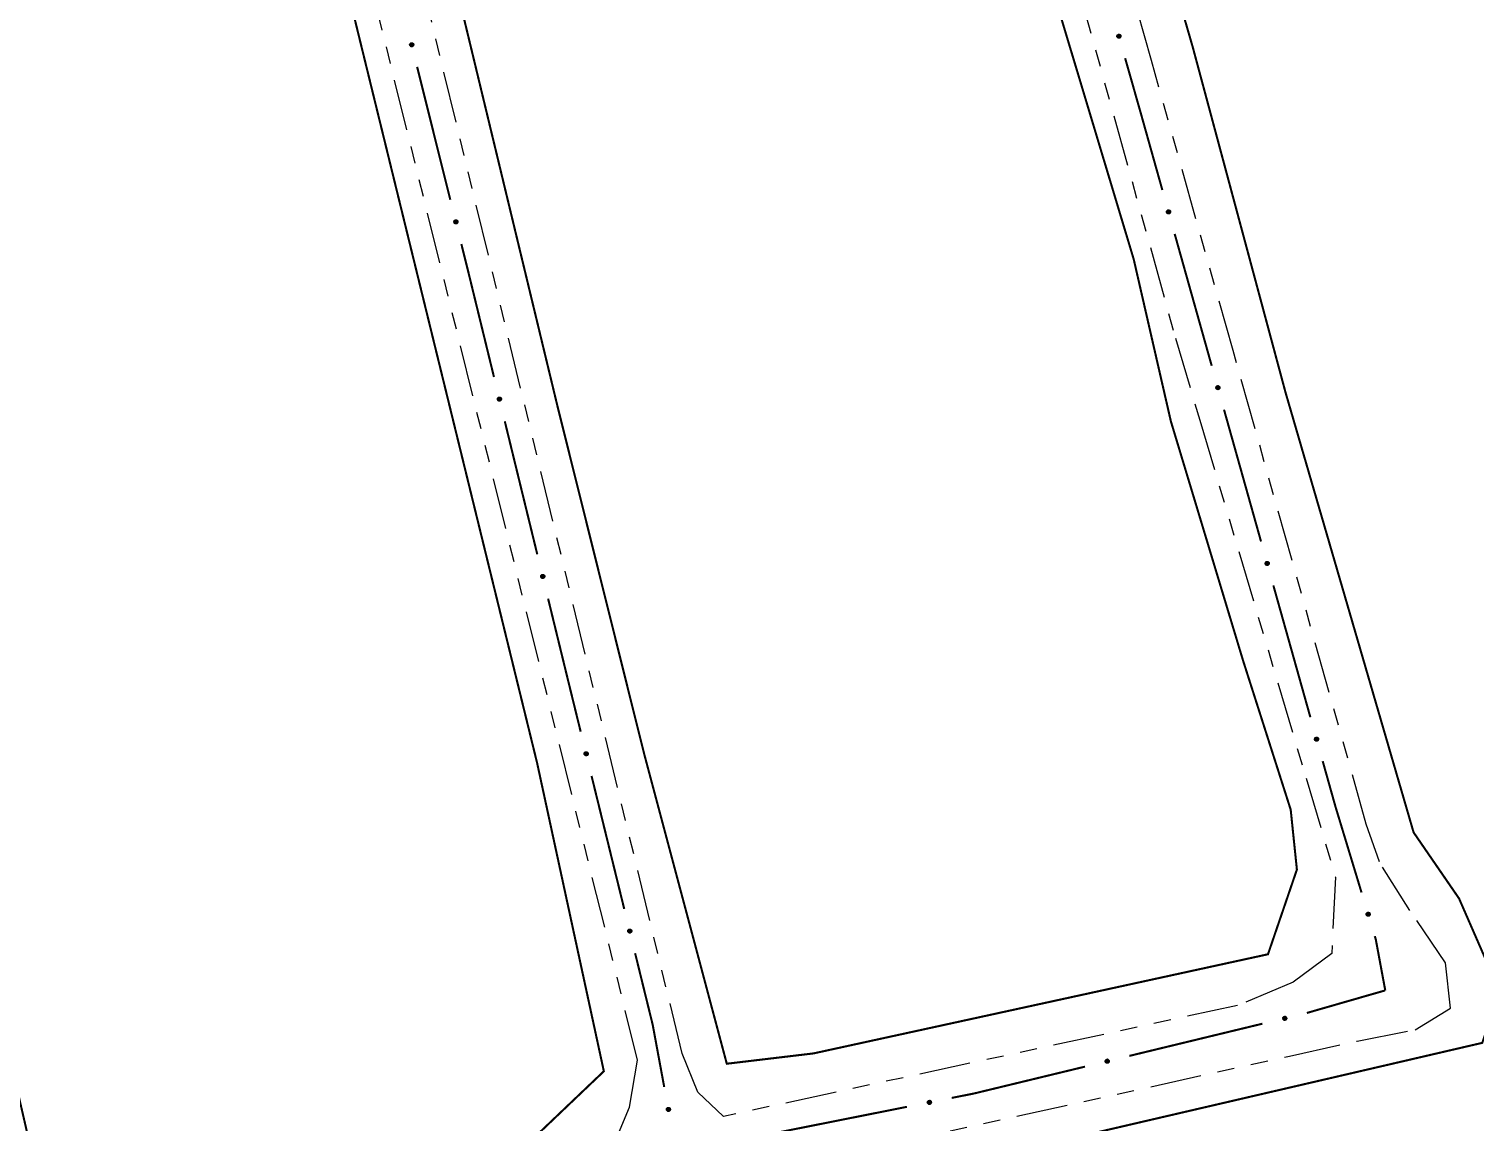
# Model space of a CAD drawing. Extents: x 212200 to 214553, y 4880545 to 4882659.
# Drawn here: x 213280.1 to 213406.8, y 4881572.4 to 4881668.2 of the extents above; entities that cross this region are included whole.
import ezdxf

# ---------------------------------------------------------------- set-up
doc = ezdxf.new("R2010")
doc.units = 0
doc.header["$LTSCALE"] = 1.5
doc.header["$MEASUREMENT"] = 0
doc.linetypes.add('TRACO_12', pattern=[2.5, 2, -0.5])
doc.linetypes.add('TRACO_25', pattern=[8, 3, -1, 1, -1, 1, -1])
for name, color, linetype in [('RU-QUADRA', 210, 'CONTINUOUS'), ('SV-EIXO-RUA-N-PAV', 6, 'CONTINUOUS'), ('SV-RUA-NAO-PAV', 7, 'CONTINUOUS')]:
    doc.layers.add(name, color=color, linetype=linetype)

msp = doc.modelspace()

# ---------------------------------------------------------------- linework, layer by layer
at = {"layer": 'RU-QUADRA', "linetype": 'TRACO_12', "const_width": 0.18, "flags": 128}
for points in [[(213344.778858, 4881366.276218), (213378.799979, 4881374.044821), (213396.852874, 4881374.817639), (213478.953712, 4881379.8545), (213474.924223, 4881403.024061), (213469.887362, 4881436.771031), (213458.302581, 4881503.257599), (213447.725172, 4881582.840006), (213445.041887, 4881600.656325), (213445.947015, 4881606.268115), (213445.584964, 4881615.500416), (213443.050607, 4881628.172201), (213439.430097, 4881641.206037), (213436.352663, 4881654.511412), (213432.913179, 4881676.415497), (213424.04, 4881720.13), (213420.06, 4881746.92), (213416.62, 4881769.64), (213413.91, 4881786.3), (213411.55, 4881800.33), (213411.19, 4881811.19), (213409.741914, 4881822.774616), (213409.02, 4881829.83), (213406.81, 4881839.02), (213400.09, 4881878.83), (213395.74, 4881904.23), (213392.64, 4881917.97), (213389.95, 4881935.66), (213384.95, 4881968.42), (213379.07, 4882006.96), (213374.51, 4882036.01), (213370.41, 4882056.76), (213364.068246, 4882088.857105), (213326.173552, 4882079.914974), (213344.45, 4881998.51), (213356.54, 4881944.19), (213367.46, 4881897.23), (213373.36, 4881871.74), (213382.04, 4881834.04), (213383.15, 4881828.27), (213375.44, 4881824.4), (213367.96, 4881822.45), (213351.54, 4881818.46), (213345.05, 4881817.69), (213342.628249, 4881816.344882), (213341.223762, 4881814.35693), (213342.83, 4881805.84), (213357.5, 4881752.05), (213364.62, 4881726.72), (213382.045012, 4881666.64012), (213390.19116, 4881636.318349), (213401.414741, 4881597.759917), (213405.397302, 4881591.967101), (213408.941341, 4881583.847378), (213407.430283, 4881579.314203), (213301.152511, 4881554.633584), (213317.361297, 4881478.650507), (213322.418793, 4881457.280693)], [(213341.223762, 4881577.485061), (213348.826833, 4881578.390188), (213388.652443, 4881587.079412), (213391.1868, 4881594.501458), (213390.643724, 4881599.751197), (213386.480137, 4881612.785033), (213380.144245, 4881633.783992), (213376.885786, 4881647.994494), (213367.472459, 4881679.311905), (213353.714521, 4881729.45597), (213339.594532, 4881779.962085), (213331.62941, 4881808.11155), (213328.189926, 4881811.913086), (213322.035058, 4881813.36129), (213315.156089, 4881811.73206), (213304.294559, 4881808.654627), (213296.155072, 4881806.317949), (213283.836316, 4881801.328206), (213290.009848, 4881777.319057), (213314.069936, 4881686.190875), (213326.37967, 4881635.141683), (213333.982742, 4881604.638886)], [(213232.463787, 4881790.360215), (213230.791194, 4881785.063672), (213232.823333, 4881768.749712), (213244.509946, 4881723.761306), (213269.818353, 4881615.295533), (213280.272056, 4881569.85677), (213284.732302, 4881559.821215), (213289.75008, 4881561.215042), (213294.767857, 4881564.281462), (213310.378721, 4881567.905412), (213324.595757, 4881571.250597), (213330.449831, 4881576.825906), (213324.595757, 4881603.866151), (213308.706128, 4881668.679111), (213277.623784, 4881796.493054), (213269.260822, 4881798.165647), (213254.486255, 4881795.099227), (213245.286996, 4881792.869104), (213239.154157, 4881791.754042)]]:
    msp.add_lwpolyline(points, close=True, dxfattribs=at)
at = {"layer": 'SV-EIXO-RUA-N-PAV'}
for points in [[(213313.675507, 4881666.961592), (213313.717787, 4881666.937007), (213313.749098, 4881666.907232), (213313.768065, 4881666.874882), (213313.777371, 4881666.841925), (213313.783094, 4881666.807135), (213313.781126, 4881666.770787), (213313.770006, 4881666.730929), (213313.745641, 4881666.688343), (213313.713032, 4881666.658273), (213313.68231, 4881666.637981), (213313.648503, 4881666.626298), (213313.614614, 4881666.621305), (213313.576925, 4881666.624598), (213313.536643, 4881666.636262), (213313.494414, 4881666.661797), (213313.463918, 4881666.691198), (213313.446394, 4881666.722971), (213313.434864, 4881666.757033), (213313.429447, 4881666.79262), (213313.431584, 4881666.828289), (213313.443401, 4881666.868826), (213313.469157, 4881666.910172), (213313.498134, 4881666.940923), (213313.529652, 4881666.958888), (213313.563442, 4881666.969484), (213313.598265, 4881666.975649), (213313.634886, 4881666.975192), (213313.675507, 4881666.961592)], [(213375.65342, 4881667.707933), (213375.696482, 4881667.684745), (213375.728751, 4881667.656011), (213375.748766, 4881667.624299), (213375.759146, 4881667.591664), (213375.766005, 4881667.55708), (213375.765228, 4881667.520687), (213375.755418, 4881667.480486), (213375.732461, 4881667.437126), (213375.700853, 4881667.406004), (213375.670812, 4881667.384718), (213375.637406, 4881667.371935), (213375.603698, 4881667.365834), (213375.565922, 4881667.367892), (213375.525279, 4881667.378231), (213375.482237, 4881667.402371), (213375.450795, 4881667.430758), (213375.43224, 4881667.46194), (213375.419602, 4881667.495606), (213375.413022, 4881667.530997), (213375.413991, 4881667.566717), (213375.424475, 4881667.607619), (213375.448864, 4881667.649786), (213375.476819, 4881667.681468), (213375.507732, 4881667.700456), (213375.541157, 4881667.712153), (213375.57576, 4881667.719454), (213375.612375, 4881667.720195), (213375.65342, 4881667.707933)], [(213317.54935, 4881651.437632), (213317.59163, 4881651.413047), (213317.622941, 4881651.383272), (213317.641907, 4881651.350922), (213317.651214, 4881651.317964), (213317.656937, 4881651.283175), (213317.654969, 4881651.246827), (213317.643848, 4881651.206969), (213317.619484, 4881651.164383), (213317.586874, 4881651.134313), (213317.556153, 4881651.114021), (213317.522346, 4881651.102338), (213317.488457, 4881651.097344), (213317.450768, 4881651.100637), (213317.410486, 4881651.112301), (213317.368257, 4881651.137837), (213317.337761, 4881651.167238), (213317.320237, 4881651.199011), (213317.308707, 4881651.233073), (213317.30329, 4881651.26866), (213317.305427, 4881651.304328), (213317.317244, 4881651.344866), (213317.343, 4881651.386212), (213317.371977, 4881651.416962), (213317.403495, 4881651.434928), (213317.437285, 4881651.445524), (213317.472108, 4881651.451689), (213317.508728, 4881651.451232), (213317.54935, 4881651.437632)], [(213380.002356, 4881652.309925), (213380.045335, 4881652.286582), (213380.077499, 4881652.257731), (213380.0974, 4881652.225947), (213380.107662, 4881652.193275), (213380.114396, 4881652.158667), (213380.113488, 4881652.122277), (213380.103533, 4881652.082112), (213380.080419, 4881652.038834), (213380.048699, 4881652.007827), (213380.018582, 4881651.986649), (213379.985129, 4881651.973987), (213379.9514, 4881651.968008), (213379.913631, 4881651.970202), (213379.873026, 4881651.980688), (213379.830071, 4881652.004983), (213379.798732, 4881652.033484), (213379.78029, 4881652.064732), (213379.767773, 4881652.098444), (213379.761322, 4881652.133858), (213379.76242, 4881652.169574), (213379.773051, 4881652.210438), (213379.797592, 4881652.252517), (213379.825661, 4881652.284098), (213379.856642, 4881652.302974), (213379.890109, 4881652.31455), (213379.924738, 4881652.321726), (213379.961356, 4881652.322336), (213380.002356, 4881652.309925)], [(213384.326672, 4881636.905371), (213384.369651, 4881636.882028), (213384.401815, 4881636.853177), (213384.421716, 4881636.821393), (213384.431978, 4881636.788721), (213384.438712, 4881636.754113), (213384.437804, 4881636.717723), (213384.427849, 4881636.677557), (213384.404735, 4881636.63428), (213384.373015, 4881636.603273), (213384.342898, 4881636.582095), (213384.309445, 4881636.569433), (213384.275716, 4881636.563454), (213384.237947, 4881636.565648), (213384.197342, 4881636.576134), (213384.154387, 4881636.600429), (213384.123048, 4881636.628929), (213384.104606, 4881636.660178), (213384.092089, 4881636.69389), (213384.085638, 4881636.729304), (213384.086736, 4881636.76502), (213384.097367, 4881636.805884), (213384.121908, 4881636.847963), (213384.149977, 4881636.879544), (213384.180958, 4881636.89842), (213384.214425, 4881636.909996), (213384.249054, 4881636.917172), (213384.285672, 4881636.917781), (213384.326672, 4881636.905371)], [(213321.366836, 4881635.899187), (213321.408992, 4881635.87439), (213321.440152, 4881635.844457), (213321.458955, 4881635.812011), (213321.468095, 4881635.779007), (213321.473643, 4881635.744189), (213321.471491, 4881635.707852), (213321.46017, 4881635.66805), (213321.435591, 4881635.625588), (213321.40283, 4881635.595683), (213321.372007, 4881635.575546), (213321.338141, 4881635.564034), (213321.304227, 4881635.559211), (213321.266555, 4881635.562695), (213321.226332, 4881635.574562), (213321.184233, 4881635.60031), (213321.153885, 4881635.629865), (213321.136522, 4881635.661725), (213321.125164, 4881635.695845), (213321.119926, 4881635.731459), (213321.122244, 4881635.767116), (213321.134265, 4881635.807593), (213321.160229, 4881635.848809), (213321.189361, 4881635.879413), (213321.220969, 4881635.897219), (213321.254812, 4881635.907645), (213321.289666, 4881635.913634), (213321.326284, 4881635.912992), (213321.366836, 4881635.899187)], [(213388.650988, 4881621.500816), (213388.693967, 4881621.477473), (213388.726131, 4881621.448623), (213388.746032, 4881621.416839), (213388.756294, 4881621.384166), (213388.763028, 4881621.349558), (213388.76212, 4881621.313169), (213388.752165, 4881621.273003), (213388.729051, 4881621.229726), (213388.697331, 4881621.198719), (213388.667214, 4881621.177541), (213388.633761, 4881621.164878), (213388.600032, 4881621.1589), (213388.562263, 4881621.161094), (213388.521658, 4881621.17158), (213388.478703, 4881621.195874), (213388.447364, 4881621.224375), (213388.428922, 4881621.255624), (213388.416405, 4881621.289335), (213388.409954, 4881621.32475), (213388.411052, 4881621.360466), (213388.421683, 4881621.40133), (213388.446224, 4881621.443408), (213388.474293, 4881621.47499), (213388.505274, 4881621.493866), (213388.538741, 4881621.505442), (213388.57337, 4881621.512618), (213388.609988, 4881621.513227), (213388.650988, 4881621.500816)], [(213325.162295, 4881620.355877), (213325.204451, 4881620.331079), (213325.235611, 4881620.301147), (213325.254414, 4881620.268701), (213325.263554, 4881620.235697), (213325.269102, 4881620.200879), (213325.26695, 4881620.164542), (213325.255629, 4881620.12474), (213325.23105, 4881620.082278), (213325.198289, 4881620.052373), (213325.167466, 4881620.032236), (213325.1336, 4881620.020724), (213325.099686, 4881620.015901), (213325.062015, 4881620.019384), (213325.021791, 4881620.031252), (213324.979692, 4881620.057), (213324.949345, 4881620.086555), (213324.931981, 4881620.118415), (213324.920624, 4881620.152535), (213324.915386, 4881620.188149), (213324.917703, 4881620.223806), (213324.929725, 4881620.264283), (213324.955689, 4881620.305499), (213324.984821, 4881620.336103), (213325.016429, 4881620.353909), (213325.050272, 4881620.364335), (213325.085126, 4881620.370324), (213325.121743, 4881620.369682), (213325.162295, 4881620.355877)], [(213392.975304, 4881606.096262), (213393.018283, 4881606.072919), (213393.050447, 4881606.044069), (213393.070348, 4881606.012284), (213393.08061, 4881605.979612), (213393.087344, 4881605.945004), (213393.086436, 4881605.908614), (213393.076481, 4881605.868449), (213393.053367, 4881605.825171), (213393.021647, 4881605.794165), (213392.99153, 4881605.772987), (213392.958077, 4881605.760324), (213392.924348, 4881605.754346), (213392.886579, 4881605.75654), (213392.845974, 4881605.767025), (213392.803019, 4881605.79132), (213392.77168, 4881605.819821), (213392.753238, 4881605.85107), (213392.740721, 4881605.884781), (213392.73427, 4881605.920195), (213392.735368, 4881605.955911), (213392.745999, 4881605.996775), (213392.77054, 4881606.038854), (213392.798609, 4881606.070436), (213392.82959, 4881606.089311), (213392.863057, 4881606.100887), (213392.897686, 4881606.108064), (213392.934304, 4881606.108673), (213392.975304, 4881606.096262)], [(213328.967282, 4881604.815066), (213329.009474, 4881604.79033), (213329.040677, 4881604.760443), (213329.059528, 4881604.728025), (213329.068716, 4881604.695034), (213329.074315, 4881604.660225), (213329.072216, 4881604.623884), (213329.060953, 4881604.584066), (213329.036436, 4881604.541567), (213329.003719, 4881604.511615), (213328.972925, 4881604.491433), (213328.939076, 4881604.479872), (213328.905169, 4881604.474999), (213328.867493, 4881604.478428), (213328.827252, 4881604.490236), (213328.785115, 4881604.515923), (213328.754725, 4881604.545433), (213328.737315, 4881604.577268), (213328.725907, 4881604.611371), (213328.720617, 4881604.646978), (213328.722883, 4881604.682639), (213328.734845, 4881604.723133), (213328.760749, 4881604.764386), (213328.789836, 4881604.795033), (213328.821418, 4881604.812885), (213328.855246, 4881604.82336), (213328.890091, 4881604.8294), (213328.92671, 4881604.828812), (213328.967282, 4881604.815066)], [(213397.495324, 4881590.75129), (213397.538785, 4881590.728857), (213397.571549, 4881590.70069), (213397.592115, 4881590.669332), (213397.603063, 4881590.636883), (213397.610524, 4881590.602424), (213397.610382, 4881590.566023), (213397.601275, 4881590.525657), (213397.579078, 4881590.481903), (213397.548017, 4881590.450235), (213397.518353, 4881590.428427), (213397.485174, 4881590.415063), (213397.451578, 4881590.408376), (213397.413772, 4881590.409774), (213397.372955, 4881590.419403), (213397.329498, 4881590.442788), (213397.297566, 4881590.470622), (213397.27847, 4881590.501476), (213397.265246, 4881590.534916), (213397.25805, 4881590.570187), (213397.258396, 4881590.605918), (213397.268164, 4881590.646997), (213397.291814, 4881590.689583), (213397.319212, 4881590.721748), (213397.349789, 4881590.741272), (213397.383004, 4881590.75355), (213397.417475, 4881590.761454), (213397.454072, 4881590.762834), (213397.495324, 4881590.75129)], [(213332.785432, 4881589.277315), (213332.827624, 4881589.252579), (213332.858828, 4881589.222691), (213332.877679, 4881589.190273), (213332.886867, 4881589.157283), (213332.892465, 4881589.122473), (213332.890367, 4881589.086132), (213332.879103, 4881589.046314), (213332.854587, 4881589.003816), (213332.821869, 4881588.973863), (213332.791076, 4881588.953681), (213332.757227, 4881588.94212), (213332.72332, 4881588.937248), (213332.685643, 4881588.940676), (213332.645403, 4881588.952484), (213332.603266, 4881588.978171), (213332.572875, 4881589.007682), (213332.555465, 4881589.039517), (213332.544058, 4881589.07362), (213332.538768, 4881589.109226), (213332.541034, 4881589.144887), (213332.552996, 4881589.185381), (213332.5789, 4881589.226635), (213332.607987, 4881589.257281), (213332.639569, 4881589.275134), (213332.673396, 4881589.285609), (213332.708242, 4881589.291649), (213332.74486, 4881589.29106), (213332.785432, 4881589.277315)], [(213390.276443, 4881581.390852), (213390.251558, 4881581.348748), (213390.221561, 4881581.31765), (213390.189076, 4881581.298914), (213390.156054, 4881581.289842), (213390.121224, 4881581.284367), (213390.084891, 4881581.286593), (213390.045113, 4881581.297997), (213390.002702, 4881581.322664), (213389.972865, 4881581.355487), (213389.952792, 4881581.386352), (213389.94135, 4881581.420241), (213389.936598, 4881581.454165), (213389.940159, 4881581.491829), (213389.952109, 4881581.532028), (213389.977945, 4881581.574074), (213390.007562, 4881581.60436), (213390.039458, 4881581.621657), (213390.073602, 4881581.632945), (213390.109226, 4881581.638108), (213390.144879, 4881581.635717), (213390.185331, 4881581.623612), (213390.226493, 4881581.597563), (213390.257036, 4881581.568367), (213390.274777, 4881581.536722), (213390.285133, 4881581.502858), (213390.291049, 4881581.467992), (213390.290332, 4881581.431375), (213390.276443, 4881581.390852)], [(213374.725307, 4881577.627588), (213374.700422, 4881577.585483), (213374.670425, 4881577.554385), (213374.63794, 4881577.535649), (213374.604917, 4881577.526578), (213374.570088, 4881577.521102), (213374.533755, 4881577.523329), (213374.493977, 4881577.534733), (213374.451565, 4881577.559399), (213374.421728, 4881577.592222), (213374.401656, 4881577.623087), (213374.390214, 4881577.656977), (213374.385461, 4881577.690901), (213374.389022, 4881577.728565), (213374.400973, 4881577.768763), (213374.426808, 4881577.81081), (213374.456426, 4881577.841095), (213374.488322, 4881577.858393), (213374.522465, 4881577.86968), (213374.55809, 4881577.874844), (213374.593743, 4881577.872453), (213374.634195, 4881577.860347), (213374.675356, 4881577.834298), (213374.7059, 4881577.805103), (213374.723641, 4881577.773458), (213374.733996, 4881577.739594), (213374.739913, 4881577.704727), (213374.739195, 4881577.668111), (213374.725307, 4881577.627588)], [(213359.135701, 4881574.017878), (213359.109103, 4881573.976834), (213359.077851, 4881573.946997), (213359.044623, 4881573.929614), (213359.011255, 4881573.92191), (213358.97623, 4881573.917873), (213358.940019, 4881573.921593), (213358.900744, 4881573.934625), (213358.859384, 4881573.961017), (213358.830924, 4881573.995041), (213358.812139, 4881574.026705), (213358.802101, 4881574.061037), (213358.79875, 4881574.095128), (213358.803858, 4881574.132614), (213358.817454, 4881574.172286), (213358.844998, 4881574.213233), (213358.875837, 4881574.242274), (213358.908419, 4881574.258244), (213358.942998, 4881574.268116), (213358.978805, 4881574.271809), (213359.014329, 4881574.267951), (213359.054248, 4881574.254191), (213359.094303, 4881574.226469), (213359.123618, 4881574.196042), (213359.140041, 4881574.163693), (213359.148994, 4881574.129431), (213359.15347, 4881574.09435), (213359.151246, 4881574.057795), (213359.135701, 4881574.017878)], [(213336.186434, 4881573.64325), (213336.227125, 4881573.616116), (213336.256548, 4881573.584475), (213336.273493, 4881573.551021), (213336.280758, 4881573.517554), (213336.284335, 4881573.482479), (213336.280139, 4881573.44632), (213336.266592, 4881573.40722), (213336.239659, 4881573.36621), (213336.205265, 4881573.338199), (213336.173356, 4881573.319832), (213336.138895, 4881573.310247), (213336.104763, 4881573.307343), (213336.067348, 4881573.312944), (213336.027858, 4881573.327059), (213335.987276, 4881573.355139), (213335.958643, 4881573.386357), (213335.943103, 4881573.419145), (213335.933686, 4881573.453851), (213335.930463, 4881573.489704), (213335.934787, 4881573.525174), (213335.94907, 4881573.564909), (213335.977316, 4881573.604596), (213336.008126, 4881573.633509), (213336.040688, 4881573.649506), (213336.075065, 4881573.658008), (213336.110201, 4881573.662023), (213336.146724, 4881573.659318), (213336.186434, 4881573.64325)]]:
    msp.add_lwpolyline(points, close=True, dxfattribs=at)
for points in [[(213313.429447, 4881666.79262), (213313.463918, 4881666.691198)], [(213313.431584, 4881666.828289), (213313.494414, 4881666.661797)], [(213313.432183, 4881666.806397), (213313.477138, 4881666.682604)], [(213313.441135, 4881666.84379), (213313.5132, 4881666.656444)], [(213313.443401, 4881666.868826), (213313.536643, 4881666.636262)], [(213313.458693, 4881666.886144), (213313.555551, 4881666.63326)], [(213313.469157, 4881666.910172), (213313.576925, 4881666.624598)], [(213313.483199, 4881666.923199), (213313.593607, 4881666.627286)], [(213313.498134, 4881666.940923), (213313.614614, 4881666.621305)], [(213313.513987, 4881666.946352), (213313.630341, 4881666.626608)], [(213313.529652, 4881666.958888), (213313.648503, 4881666.626298)], [(213313.546757, 4881666.961561), (213313.662446, 4881666.633213)], [(213313.563442, 4881666.969484), (213313.68231, 4881666.637981)], [(213313.582834, 4881666.969157), (213313.698197, 4881666.653385)], [(213313.598265, 4881666.975649), (213313.713032, 4881666.658273)], [(213313.617584, 4881666.970797), (213313.728654, 4881666.677862)], [(213313.634886, 4881666.975192), (213313.745641, 4881666.688343)], [(213313.653655, 4881666.967141), (213313.755145, 4881666.7126)], [(213313.675507, 4881666.961592), (213313.770006, 4881666.730929)], [(213313.697993, 4881666.947265), (213313.773367, 4881666.757932)], [(213313.717787, 4881666.937007), (213313.781126, 4881666.770787)], [(213313.735709, 4881666.920111), (213313.77901, 4881666.797312)], [(213313.749098, 4881666.907232), (213313.783094, 4881666.807135)], [(213375.413022, 4881667.530997), (213375.450795, 4881667.430758)], [(213375.413991, 4881667.566717), (213375.482237, 4881667.402371)], [(213375.415306, 4881667.544857), (213375.464289, 4881667.422601)], [(213375.423029, 4881667.582523), (213375.501188, 4881667.397635)], [(213375.424475, 4881667.607619), (213375.525279, 4881667.378231)], [(213375.439192, 4881667.625428), (213375.544275, 4881667.37585)], [(213375.448864, 4881667.649786), (213375.565922, 4881667.367892)], [(213375.462472, 4881667.663265), (213375.582506, 4881667.371125)], [(213375.476819, 4881667.681468), (213375.603698, 4881667.365834)], [(213375.492486, 4881667.687414), (213375.619243, 4881667.37165)], [(213375.507732, 4881667.700456), (213375.637406, 4881667.371935)], [(213375.52474, 4881667.703687), (213375.651114, 4881667.379302)], [(213375.541157, 4881667.712153), (213375.670812, 4881667.384718)], [(213375.560549, 4881667.71246), (213375.686186, 4881667.400634)], [(213375.57576, 4881667.719454), (213375.700853, 4881667.406004)], [(213375.595226, 4881667.715237), (213375.715826, 4881667.426094)], [(213375.612375, 4881667.720195), (213375.732461, 4881667.437126)], [(213375.631398, 4881667.712763), (213375.741165, 4881667.461681)], [(213375.65342, 4881667.707933), (213375.755418, 4881667.480486)], [(213375.676363, 4881667.694349), (213375.757893, 4881667.507584)], [(213375.696482, 4881667.684745), (213375.765228, 4881667.520687)], [(213375.714948, 4881667.668444), (213375.762245, 4881667.547128)], [(213375.728751, 4881667.656011), (213375.766005, 4881667.55708)], [(213317.317244, 4881651.344866), (213317.410486, 4881651.112301)], [(213317.332536, 4881651.362183), (213317.429393, 4881651.109299)], [(213317.343, 4881651.386212), (213317.450768, 4881651.100637)], [(213317.357042, 4881651.399239), (213317.467449, 4881651.103326)], [(213317.371977, 4881651.416962), (213317.488457, 4881651.097344)], [(213317.38783, 4881651.422392), (213317.504184, 4881651.102648)], [(213317.403495, 4881651.434928), (213317.522346, 4881651.102338)], [(213317.4206, 4881651.437601), (213317.536289, 4881651.109253)], [(213317.437285, 4881651.445524), (213317.556153, 4881651.114021)], [(213317.456676, 4881651.445197), (213317.572039, 4881651.129425)], [(213317.472108, 4881651.451689), (213317.586874, 4881651.134313)], [(213317.491426, 4881651.446837), (213317.602497, 4881651.153902)], [(213317.508728, 4881651.451232), (213317.619484, 4881651.164383)], [(213317.527498, 4881651.443181), (213317.628988, 4881651.18864)], [(213317.54935, 4881651.437632), (213317.643848, 4881651.206969)], [(213317.571836, 4881651.423305), (213317.647209, 4881651.233971)], [(213317.59163, 4881651.413047), (213317.654969, 4881651.246827)], [(213317.609552, 4881651.396151), (213317.652852, 4881651.273351)], [(213317.622941, 4881651.383272), (213317.656937, 4881651.283175)], [(213379.761322, 4881652.133858), (213379.798732, 4881652.033484)], [(213379.76242, 4881652.169574), (213379.830071, 4881652.004983)], [(213379.763656, 4881652.147709), (213379.812197, 4881652.025278)], [(213379.771514, 4881652.185347), (213379.849005, 4881652.000179)], [(213379.773051, 4881652.210438), (213379.873026, 4881651.980688)], [(213379.787832, 4881652.228194), (213379.892013, 4881651.978238)], [(213379.797592, 4881652.252517), (213379.913631, 4881651.970202)], [(213379.811248, 4881652.265947), (213379.930227, 4881651.973375)], [(213379.825661, 4881652.284098), (213379.9514, 4881651.968008)], [(213379.841349, 4881652.289987), (213379.966966, 4881651.973768)], [(213379.856642, 4881652.302974), (213379.985129, 4881651.973987)], [(213379.873662, 4881652.306144), (213379.998865, 4881651.981305)], [(213379.890109, 4881652.31455), (213380.018582, 4881651.986649)], [(213379.909502, 4881652.314788), (213380.034013, 4881652.00251)], [(213379.924738, 4881652.321726), (213380.048699, 4881652.007827)], [(213379.94419, 4881652.317439), (213380.063745, 4881652.027863)], [(213379.961356, 4881652.322336), (213380.080419, 4881652.038834)], [(213379.980352, 4881652.314835), (213380.089212, 4881652.063358)], [(213380.002356, 4881652.309925), (213380.103533, 4881652.082112)], [(213380.02525, 4881652.296259), (213380.106106, 4881652.109201)], [(213380.045335, 4881652.286582), (213380.113488, 4881652.122277)], [(213380.063741, 4881652.270215), (213380.1106, 4881652.148728)], [(213380.077499, 4881652.257731), (213380.114396, 4881652.158667)], [(213317.30329, 4881651.26866), (213317.337761, 4881651.167238)], [(213317.305427, 4881651.304328), (213317.368257, 4881651.137837)], [(213317.306026, 4881651.282437), (213317.350981, 4881651.158644)], [(213317.314977, 4881651.31983), (213317.387042, 4881651.132484)], [(213384.085638, 4881636.729304), (213384.123048, 4881636.628929)], [(213384.086736, 4881636.76502), (213384.154387, 4881636.600429)], [(213384.087972, 4881636.743155), (213384.136513, 4881636.620724)], [(213384.09583, 4881636.780793), (213384.173321, 4881636.595625)], [(213384.097367, 4881636.805884), (213384.197342, 4881636.576134)], [(213384.112148, 4881636.82364), (213384.216329, 4881636.573684)], [(213384.121908, 4881636.847963), (213384.237947, 4881636.565648)], [(213384.135564, 4881636.861393), (213384.254543, 4881636.568821)], [(213384.149977, 4881636.879544), (213384.275716, 4881636.563454)], [(213384.165665, 4881636.885433), (213384.291282, 4881636.569213)], [(213384.180958, 4881636.89842), (213384.309445, 4881636.569433)], [(213384.197978, 4881636.90159), (213384.323181, 4881636.576751)], [(213384.214425, 4881636.909996), (213384.342898, 4881636.582095)], [(213384.233818, 4881636.910233), (213384.358329, 4881636.597955)], [(213384.249054, 4881636.917172), (213384.373015, 4881636.603273)], [(213384.268506, 4881636.912885), (213384.38806, 4881636.623309)], [(213384.285672, 4881636.917781), (213384.404735, 4881636.63428)], [(213384.304668, 4881636.910281), (213384.413528, 4881636.658803)], [(213384.326672, 4881636.905371), (213384.427849, 4881636.677557)], [(213384.349566, 4881636.891704), (213384.430422, 4881636.704646)], [(213384.369651, 4881636.882028), (213384.437804, 4881636.717723)], [(213384.388057, 4881636.86566), (213384.434916, 4881636.744174)], [(213384.401815, 4881636.853177), (213384.438712, 4881636.754113)], [(213321.119926, 4881635.731459), (213321.153885, 4881635.629865)], [(213321.122244, 4881635.767116), (213321.184233, 4881635.60031)], [(213321.122732, 4881635.745222), (213321.167062, 4881635.621204)], [(213321.131872, 4881635.78257), (213321.202991, 4881635.594862)], [(213321.134265, 4881635.807593), (213321.226332, 4881635.574562)], [(213321.149644, 4881635.824834), (213321.245224, 4881635.571464)], [(213321.160229, 4881635.848809), (213321.266555, 4881635.562695)], [(213321.174337, 4881635.861765), (213321.28325, 4881635.565299)], [(213321.189361, 4881635.879413), (213321.304227, 4881635.559211)], [(213321.205241, 4881635.884762), (213321.319981, 4881635.564436)], [(213321.220969, 4881635.897219), (213321.338141, 4881635.564034)], [(213321.238088, 4881635.899806), (213321.352118, 4881635.570878)], [(213321.254812, 4881635.907645), (213321.372007, 4881635.575546)], [(213321.274202, 4881635.90722), (213321.38797, 4881635.59087)], [(213321.289666, 4881635.913634), (213321.40283, 4881635.595683)], [(213321.30896, 4881635.908684), (213321.418551, 4881635.615193)], [(213321.326284, 4881635.912992), (213321.435591, 4881635.625588)], [(213321.345012, 4881635.904846), (213321.445217, 4881635.649796)], [(213321.366836, 4881635.899187), (213321.46017, 4881635.66805)], [(213321.38925, 4881635.884747), (213321.463667, 4881635.695035)], [(213321.408992, 4881635.87439), (213321.471491, 4881635.707852)], [(213321.426828, 4881635.857403), (213321.469509, 4881635.734387)], [(213321.440152, 4881635.844457), (213321.473643, 4881635.744189)], [(213388.409954, 4881621.32475), (213388.447364, 4881621.224375)], [(213388.411052, 4881621.360466), (213388.478703, 4881621.195874)], [(213388.412288, 4881621.338601), (213388.460829, 4881621.21617)], [(213388.420146, 4881621.376239), (213388.497637, 4881621.191071)], [(213388.421683, 4881621.40133), (213388.521658, 4881621.17158)], [(213388.436464, 4881621.419086), (213388.540645, 4881621.169129)], [(213388.446224, 4881621.443408), (213388.562263, 4881621.161094)], [(213388.45988, 4881621.456839), (213388.578859, 4881621.164267)], [(213388.474293, 4881621.47499), (213388.600032, 4881621.1589)], [(213388.489981, 4881621.480878), (213388.615598, 4881621.164659)], [(213388.505274, 4881621.493866), (213388.633761, 4881621.164878)], [(213388.522294, 4881621.497036), (213388.647496, 4881621.172196)], [(213388.538741, 4881621.505442), (213388.667214, 4881621.177541)], [(213388.558134, 4881621.505679), (213388.682645, 4881621.193401)], [(213388.57337, 4881621.512618), (213388.697331, 4881621.198719)], [(213388.592822, 4881621.50833), (213388.712376, 4881621.218755)], [(213388.609988, 4881621.513227), (213388.729051, 4881621.229726)], [(213388.628984, 4881621.505726), (213388.737844, 4881621.254249)], [(213388.650988, 4881621.500816), (213388.752165, 4881621.273003)], [(213388.673882, 4881621.48715), (213388.754738, 4881621.300092)], [(213388.693967, 4881621.477473), (213388.76212, 4881621.313169)], [(213388.712373, 4881621.461106), (213388.759232, 4881621.33962)], [(213388.726131, 4881621.448623), (213388.763028, 4881621.349558)], [(213324.915386, 4881620.188149), (213324.949345, 4881620.086555)], [(213324.917703, 4881620.223806), (213324.979692, 4881620.057)], [(213324.918191, 4881620.201912), (213324.962521, 4881620.077894)], [(213324.927332, 4881620.23926), (213324.99845, 4881620.051552)], [(213324.929725, 4881620.264283), (213325.021791, 4881620.031252)], [(213324.945104, 4881620.281524), (213325.040684, 4881620.028154)], [(213324.955689, 4881620.305499), (213325.062015, 4881620.019384)], [(213324.969796, 4881620.318455), (213325.078709, 4881620.021989)], [(213324.984821, 4881620.336103), (213325.099686, 4881620.015901)], [(213325.000701, 4881620.341452), (213325.11544, 4881620.021125)], [(213325.016429, 4881620.353909), (213325.1336, 4881620.020724)], [(213325.033547, 4881620.356496), (213325.147578, 4881620.027568)], [(213325.050272, 4881620.364335), (213325.167466, 4881620.032236)], [(213325.069662, 4881620.36391), (213325.18343, 4881620.04756)], [(213325.085126, 4881620.370324), (213325.198289, 4881620.052373)], [(213325.104419, 4881620.365374), (213325.21401, 4881620.071883)], [(213325.121743, 4881620.369682), (213325.23105, 4881620.082278)], [(213325.140472, 4881620.361536), (213325.240676, 4881620.106486)], [(213325.162295, 4881620.355877), (213325.255629, 4881620.12474)], [(213325.184709, 4881620.341437), (213325.259126, 4881620.151725)], [(213325.204451, 4881620.331079), (213325.26695, 4881620.164542)], [(213325.222288, 4881620.314093), (213325.264968, 4881620.191076)], [(213325.235611, 4881620.301147), (213325.269102, 4881620.200879)], [(213392.73427, 4881605.920195), (213392.77168, 4881605.819821)], [(213392.735368, 4881605.955911), (213392.803019, 4881605.79132)], [(213392.736603, 4881605.934047), (213392.785145, 4881605.811615)], [(213392.744462, 4881605.971685), (213392.821953, 4881605.786517)], [(213392.745999, 4881605.996775), (213392.845974, 4881605.767025)], [(213392.76078, 4881606.014531), (213392.864961, 4881605.764575)], [(213392.77054, 4881606.038854), (213392.886579, 4881605.75654)], [(213392.784196, 4881606.052285), (213392.903175, 4881605.759713)], [(213392.798609, 4881606.070436), (213392.924348, 4881605.754346)], [(213392.814297, 4881606.076324), (213392.939914, 4881605.760105)], [(213392.82959, 4881606.089311), (213392.958077, 4881605.760324)], [(213392.84661, 4881606.092481), (213392.971812, 4881605.767642)], [(213392.863057, 4881606.100887), (213392.99153, 4881605.772987)], [(213392.88245, 4881606.101125), (213393.006961, 4881605.788847)], [(213392.897686, 4881606.108064), (213393.021647, 4881605.794165)], [(213392.917138, 4881606.103776), (213393.036692, 4881605.8142)], [(213392.934304, 4881606.108673), (213393.053367, 4881605.825171)], [(213392.9533, 4881606.101172), (213393.06216, 4881605.849695)], [(213392.975304, 4881606.096262), (213393.076481, 4881605.868449)], [(213392.998198, 4881606.082596), (213393.079054, 4881605.895538)], [(213393.018283, 4881606.072919), (213393.086436, 4881605.908614)], [(213393.036689, 4881606.056552), (213393.083548, 4881605.935066)], [(213393.050447, 4881606.044069), (213393.087344, 4881605.945004)], [(213328.720617, 4881604.646978), (213328.754725, 4881604.545433)], [(213328.722883, 4881604.682639), (213328.785115, 4881604.515923)], [(213328.723403, 4881604.660745), (213328.767914, 4881604.536792)], [(213328.732489, 4881604.698106), (213328.803881, 4881604.510502)], [(213328.734845, 4881604.723133), (213328.827252, 4881604.490236)], [(213328.750199, 4881604.740396), (213328.846149, 4881604.487166)], [(213328.760749, 4881604.764386), (213328.867493, 4881604.478428)], [(213328.774838, 4881604.777363), (213328.884183, 4881604.481056)], [(213328.789836, 4881604.795033), (213328.905169, 4881604.474999)], [(213328.805708, 4881604.800405), (213328.920915, 4881604.480247)], [(213328.821418, 4881604.812885), (213328.939076, 4881604.479872)], [(213328.838533, 4881604.815497), (213328.953043, 4881604.486736)], [(213328.855246, 4881604.82336), (213328.972925, 4881604.491433)], [(213328.874636, 4881604.822964), (213328.988866, 4881604.50678)], [(213328.890091, 4881604.8294), (213329.003719, 4881604.511615)], [(213328.909392, 4881604.824479), (213329.019412, 4881604.531148)], [(213328.92671, 4881604.828812), (213329.036436, 4881604.541567)], [(213328.94545, 4881604.820693), (213329.046027, 4881604.56579)], [(213328.967282, 4881604.815066), (213329.060953, 4881604.584066)], [(213328.989717, 4881604.800659), (213329.064411, 4881604.611056)], [(213329.009474, 4881604.79033), (213329.072216, 4881604.623884)], [(213329.027335, 4881604.77337), (213329.070195, 4881604.650416)], [(213329.040677, 4881604.760443), (213329.074315, 4881604.660225)], [(213397.25805, 4881590.570187), (213397.297566, 4881590.470622)], [(213397.258396, 4881590.605918), (213397.329498, 4881590.442788)], [(213397.260092, 4881590.584084), (213397.3112, 4881590.462702)], [(213397.267156, 4881590.621879), (213397.348529, 4881590.438384)], [(213397.268164, 4881590.646997), (213397.372955, 4881590.419403)], [(213397.282568, 4881590.66506), (213397.391989, 4881590.417353)], [(213397.291814, 4881590.689583), (213397.413772, 4881590.409774)], [(213397.305185, 4881590.703298), (213397.430297, 4881590.413296)], [(213397.319212, 4881590.721748), (213397.451578, 4881590.408376)], [(213397.334772, 4881590.727966), (213397.46702, 4881590.414462)], [(213397.349789, 4881590.741272), (213397.485174, 4881590.415063)], [(213397.366738, 4881590.7448), (213397.498752, 4881590.422669)], [(213397.383004, 4881590.75355), (213397.518353, 4881590.428427)], [(213397.402388, 4881590.754196), (213397.533446, 4881590.444609)], [(213397.417475, 4881590.761454), (213397.548017, 4881590.450235)], [(213397.437012, 4881590.757577), (213397.562638, 4881590.470583)], [(213397.454072, 4881590.762834), (213397.579078, 4881590.481903)], [(213397.473222, 4881590.755735), (213397.587352, 4881590.506606)], [(213397.495324, 4881590.75129), (213397.601275, 4881590.525657)], [(213397.518501, 4881590.738108), (213397.603277, 4881590.552794)], [(213397.538785, 4881590.728857), (213397.610382, 4881590.566023)], [(213397.557531, 4881590.712881), (213397.606938, 4881590.592408)], [(213397.571549, 4881590.70069), (213397.610524, 4881590.602424)], [(213332.607987, 4881589.257281), (213332.72332, 4881588.937248)], [(213332.623859, 4881589.262654), (213332.739066, 4881588.942495)], [(213332.639569, 4881589.275134), (213332.757227, 4881588.94212)], [(213332.656684, 4881589.277745), (213332.771194, 4881588.948985)], [(213332.673396, 4881589.285609), (213332.791076, 4881588.953681)], [(213332.692787, 4881589.285212), (213332.807017, 4881588.969029)], [(213332.708242, 4881589.291649), (213332.821869, 4881588.973863)], [(213332.727543, 4881589.286727), (213332.837562, 4881588.993396)], [(213332.74486, 4881589.29106), (213332.854587, 4881589.003816)], [(213332.763601, 4881589.282942), (213332.864177, 4881589.028039)], [(213332.785432, 4881589.277315), (213332.879103, 4881589.046314)], [(213332.807867, 4881589.262907), (213332.882561, 4881589.073305)], [(213332.827624, 4881589.252579), (213332.890367, 4881589.086132)], [(213332.538768, 4881589.109226), (213332.572875, 4881589.007682)], [(213332.541034, 4881589.144887), (213332.603266, 4881588.978171)], [(213332.541554, 4881589.122994), (213332.586064, 4881588.99904)], [(213332.550639, 4881589.160354), (213332.622032, 4881588.972751)], [(213332.552996, 4881589.185381), (213332.645403, 4881588.952484)], [(213332.56835, 4881589.202644), (213332.6643, 4881588.949414)], [(213332.5789, 4881589.226635), (213332.685643, 4881588.940676)], [(213332.592988, 4881589.239611), (213332.702334, 4881588.943304)], [(213332.845486, 4881589.235618), (213332.888346, 4881589.112664)], [(213332.858828, 4881589.222691), (213332.892465, 4881589.122473)], [(213390.257036, 4881581.568367), (213389.936598, 4881581.454165)], [(213390.226493, 4881581.597563), (213389.940159, 4881581.491829)], [(213390.274777, 4881581.536722), (213389.94135, 4881581.420241)], [(213390.262353, 4881581.552476), (213389.941789, 4881581.4384)], [(213390.23942, 4881581.583428), (213389.942728, 4881581.475129)], [(213390.277328, 4881581.519599), (213389.948165, 4881581.40625)], [(213390.20254, 4881581.608197), (213389.948973, 4881581.513142)], [(213390.185331, 4881581.623612), (213389.952109, 4881581.532028)], [(213390.285133, 4881581.502858), (213389.952792, 4881581.386352)], [(213390.284668, 4881581.483469), (213389.968083, 4881581.370356)], [(213390.160312, 4881581.626057), (213389.972458, 4881581.555327)], [(213390.291049, 4881581.467992), (213389.972865, 4881581.355487)], [(213390.144879, 4881581.635717), (213389.977945, 4881581.574074)], [(213390.28606, 4881581.448708), (213389.992342, 4881581.339725)], [(213390.122984, 4881581.635274), (213389.998874, 4881581.591202)], [(213390.290332, 4881581.431375), (213390.002702, 4881581.322664)], [(213390.109226, 4881581.638108), (213390.007562, 4881581.60436)], [(213390.282147, 4881581.412664), (213390.02689, 4881581.312988)], [(213390.276443, 4881581.390852), (213390.045113, 4881581.297997)], [(213390.261956, 4881581.368468), (213390.072091, 4881581.294444)], [(213390.251558, 4881581.348748), (213390.084891, 4881581.286593)], [(213390.234535, 4881581.330947), (213390.11143, 4881581.288521)], [(213390.221561, 4881581.31765), (213390.121224, 4881581.284367)], [(213374.651403, 4881577.844933), (213374.397836, 4881577.749878)], [(213374.634195, 4881577.860347), (213374.400973, 4881577.768763)], [(213374.609176, 4881577.862792), (213374.421322, 4881577.792062)], [(213374.593743, 4881577.872453), (213374.426808, 4881577.81081)], [(213374.571848, 4881577.87201), (213374.447738, 4881577.827937)], [(213374.55809, 4881577.874844), (213374.456426, 4881577.841095)], [(213374.7059, 4881577.805103), (213374.385461, 4881577.690901)], [(213374.675356, 4881577.834298), (213374.389022, 4881577.728565)], [(213374.723641, 4881577.773458), (213374.390214, 4881577.656977)], [(213374.711216, 4881577.789212), (213374.390653, 4881577.675136)], [(213374.688283, 4881577.820164), (213374.391592, 4881577.711865)], [(213374.726192, 4881577.756334), (213374.397029, 4881577.642985)], [(213374.733996, 4881577.739594), (213374.401656, 4881577.623087)], [(213374.733531, 4881577.720205), (213374.416946, 4881577.607092)], [(213374.739913, 4881577.704727), (213374.421728, 4881577.592222)], [(213374.734924, 4881577.685444), (213374.441206, 4881577.576461)], [(213374.739195, 4881577.668111), (213374.451565, 4881577.559399)], [(213374.731011, 4881577.649399), (213374.475754, 4881577.549724)], [(213374.725307, 4881577.627588), (213374.493977, 4881577.534733)], [(213374.71082, 4881577.605204), (213374.520955, 4881577.53118)], [(213374.700422, 4881577.585483), (213374.533755, 4881577.523329)], [(213374.683398, 4881577.567682), (213374.560294, 4881577.525256)], [(213374.670425, 4881577.554385), (213374.570088, 4881577.521102)], [(213359.123618, 4881574.196042), (213358.79875, 4881574.095128)], [(213359.140041, 4881574.163693), (213358.802101, 4881574.061037)], [(213359.128276, 4881574.179945), (213358.803288, 4881574.079163)], [(213359.094303, 4881574.226469), (213358.803858, 4881574.132614)], [(213359.106637, 4881574.211815), (213358.805738, 4881574.115822)], [(213359.141885, 4881574.146479), (213358.808335, 4881574.046777)], [(213359.148994, 4881574.129431), (213358.812139, 4881574.026705)], [(213359.070808, 4881574.238081), (213358.813542, 4881574.153545)], [(213359.054248, 4881574.254191), (213358.817454, 4881574.172286)], [(213359.147731, 4881574.110078), (213358.826758, 4881574.010094)], [(213359.15347, 4881574.09435), (213358.830924, 4881573.995041)], [(213359.029351, 4881574.257664), (213358.838744, 4881574.194728)], [(213359.014329, 4881574.267951), (213358.844998, 4881574.213233)], [(213359.147691, 4881574.075289), (213358.849736, 4881573.97849)], [(213359.151246, 4881574.057795), (213358.859384, 4881573.961017)], [(213358.992434, 4881574.26841), (213358.866615, 4881574.229484)], [(213358.978805, 4881574.271809), (213358.875837, 4881574.242274)], [(213359.142298, 4881574.039436), (213358.883154, 4881573.950353)], [(213335.930463, 4881573.489704), (213335.958643, 4881573.386357)], [(213335.93404, 4881573.503287), (213335.97131, 4881573.376968)], [(213335.934787, 4881573.525174), (213335.987276, 4881573.355139)], [(213335.945271, 4881573.54006), (213336.005698, 4881573.348643)], [(213335.94907, 4881573.564909), (213336.027858, 4881573.327059)], [(213335.965397, 4881573.581255), (213336.046545, 4881573.322902)], [(213335.977316, 4881573.604596), (213336.067348, 4881573.312944)], [(213335.992131, 4881573.616736), (213336.084163, 4881573.314603)], [(213336.008126, 4881573.633509), (213336.104763, 4881573.307343)], [(213336.024283, 4881573.637955), (213336.120787, 4881573.311671)], [(213336.040688, 4881573.649506), (213336.138895, 4881573.310247)], [(213336.057925, 4881573.651124), (213336.153236, 4881573.316292)], [(213336.075065, 4881573.658008), (213336.173356, 4881573.319832)], [(213336.0944, 4881573.656491), (213336.190158, 4881573.334232)], [(213336.110201, 4881573.662023), (213336.205265, 4881573.338199)], [(213336.129185, 4881573.655994), (213336.222061, 4881573.356792)], [(213336.146724, 4881573.659318), (213336.239659, 4881573.36621)], [(213336.164964, 4881573.65013), (213336.250634, 4881573.389838)], [(213336.186434, 4881573.64325), (213336.266592, 4881573.40722)], [(213336.207998, 4881573.627569), (213336.271605, 4881573.433965)], [(213336.227125, 4881573.616116), (213336.280139, 4881573.44632)], [(213336.243975, 4881573.598151), (213336.279655, 4881573.472925)], [(213336.256548, 4881573.584475), (213336.284335, 4881573.482479)], [(213359.135701, 4881574.017878), (213358.900744, 4881573.934625)], [(213359.120305, 4881573.996109), (213358.927553, 4881573.929964)], [(213359.109103, 4881573.976834), (213358.940019, 4881573.921593)], [(213359.091361, 4881573.959748), (213358.966615, 4881573.922427)], [(213359.077851, 4881573.946997), (213358.97623, 4881573.917873)]]:
    msp.add_lwpolyline(points, dxfattribs=at)
at = {"layer": 'SV-EIXO-RUA-N-PAV', "const_width": 0.18}
for points in [[(213376.134363, 4881665.616001), (213377.229339, 4881661.768791)], [(213314.087719, 4881664.855039), (213316.993101, 4881653.212069)], [(213377.229339, 4881661.768791), (213377.479025, 4881660.891515)], [(213377.479025, 4881660.891515), (213379.394666, 4881654.067409)], [(213380.475745, 4881650.216271), (213383.718982, 4881638.662855)], [(213317.961562, 4881649.331079), (213318.445792, 4881647.390584)], [(213318.445792, 4881647.390584), (213318.524574, 4881647.074877)], [(213318.524574, 4881647.074877), (213320.819548, 4881637.676409)], [(213384.800061, 4881634.811717), (213388.043298, 4881623.258301)], [(213321.768413, 4881633.790581), (213324.615008, 4881622.133099)], [(213389.124377, 4881619.407162), (213392.367614, 4881607.853747)], [(213325.563873, 4881618.247271), (213327.224386, 4881611.447073)], [(213327.224386, 4881611.447073), (213327.250871, 4881611.338611)], [(213327.250871, 4881611.338611), (213328.4174, 4881606.591487)], [(213393.448693, 4881604.002608), (213394.529772, 4881600.15147)], [(213329.371938, 4881602.707049), (213332.235551, 4881591.053735)], [(213394.529772, 4881600.15147), (213394.568024, 4881600.015201)], [(213394.568024, 4881600.015201), (213396.850764, 4881592.495589)], [(213398.01269, 4881588.668067), (213398.100097, 4881588.380137)], [(213398.100097, 4881588.380137), (213398.776691, 4881584.743445)], [(213333.190088, 4881587.169297), (213334.621895, 4881581.34264)], [(213398.776691, 4881584.743445), (213398.931173, 4881583.913104)], [(213398.931173, 4881583.913104), (213393.015993, 4881582.210249)], [(213392.074797, 4881581.939299), (213392.054794, 4881581.934458)], [(213393.015993, 4881582.210249), (213392.074797, 4881581.939299)], [(213334.621895, 4881581.34264), (213334.730555, 4881580.900454)], [(213334.730555, 4881580.900454), (213335.740178, 4881575.448491)], [(213388.16701, 4881580.993642), (213376.503658, 4881578.171194)], [(213372.615874, 4881577.230378), (213362.896414, 4881574.878337)], [(213362.883253, 4881574.875153), (213360.934923, 4881574.487811)], [(213362.896414, 4881574.878337), (213362.883253, 4881574.875153)], [(213357.011703, 4881573.707847), (213345.242043, 4881571.367954)]]:
    msp.add_lwpolyline(points, dxfattribs=at)
at = {"layer": 'SV-RUA-NAO-PAV', "linetype": 'TRACO_25'}
for points in [[(213343.217937, 4881567.726974, 14.125246), (213390.551099, 4881578.157636, 14.04454), (213396.456868, 4881579.475738, 13.721715), (213401.555112, 4881580.467604, 13.721715), (213404.636433, 4881582.36584, 13.721715), (213404.219601, 4881586.325749, 13.721715), (213401.093357, 4881590.910906, 13.721715), (213398.413362, 4881595.1664, 13.721715), (213397.267757, 4881598.481146, 12.884387), (213385.592038, 4881639.984901, 12.884387), (213378.438407, 4881665.413959, 12.884387), (213360.87609, 4881727.842839, 12.884387), (213353.751245, 4881753.169572, 12.884387), (213339.083364, 4881806.957671, 12.833945), (213337.477237, 4881815.479332, 12.773416)], [(213334.313521, 4881807.097694, 13.025623), (213346.140302, 4881765.195977, 12.995358), (213358.319195, 4881721.259465, 12.995358), (213371.934112, 4881672.142359, 12.995358), (213380.548315, 4881641.065803, 10.775935), (213382.681035, 4881633.880757, 10.775935), (213391.993436, 4881602.507658, 10.775935), (213394.564687, 4881593.845218, 13.308095), (213394.235749, 4881587.145468, 13.69145), (213390.856269, 4881584.635581, 13.873039), (213385.992621, 4881582.593958, 13.873039), (213340.922533, 4881572.858566, 13.802422), (213338.679733, 4881575.006246, 13.802422), (213337.309254, 4881578.386129, 13.802422), (213311.883787, 4881683.152407, 13.782245), (213282.7067, 4881799.148293, 13.267742)]]:
    msp.add_polyline3d(points, dxfattribs=at)
msp.add_polyline3d([(213228.829998, 4881790.978914, 13.328272), (213227.340661, 4881787.109066, 13.318183), (213227.721496, 4881781.689264, 13.368625), (213241.139564, 4881727.001206, 13.429154), (213280.074207, 4881560.46713, 13.69145), (213281.544489, 4881558.317201, 13.701538), (213283.763549, 4881556.846647, 13.711626), (213289.984219, 4881558.017162, 13.671273), (213296.143403, 4881561.756987, 13.69145), (213331.442859, 4881570.682076, 13.802422), (213332.700167, 4881573.666331, 13.933569), (213333.409493, 4881577.796174, 13.832686), (213307.604148, 4881681.87248, 13.641008), (213279.12673, 4881799.80829, 13.469507), (213277.746525, 4881801.448238, 13.469507), (213275.684435, 4881801.381686, 13.358537), (213244.748811, 4881794.748681, 13.459419), (213238.679136, 4881794.12874, 13.318183), (213232.82952, 4881793.078813, 13.257653)], close=True, dxfattribs=at)

doc.saveas('drawing.dxf')
